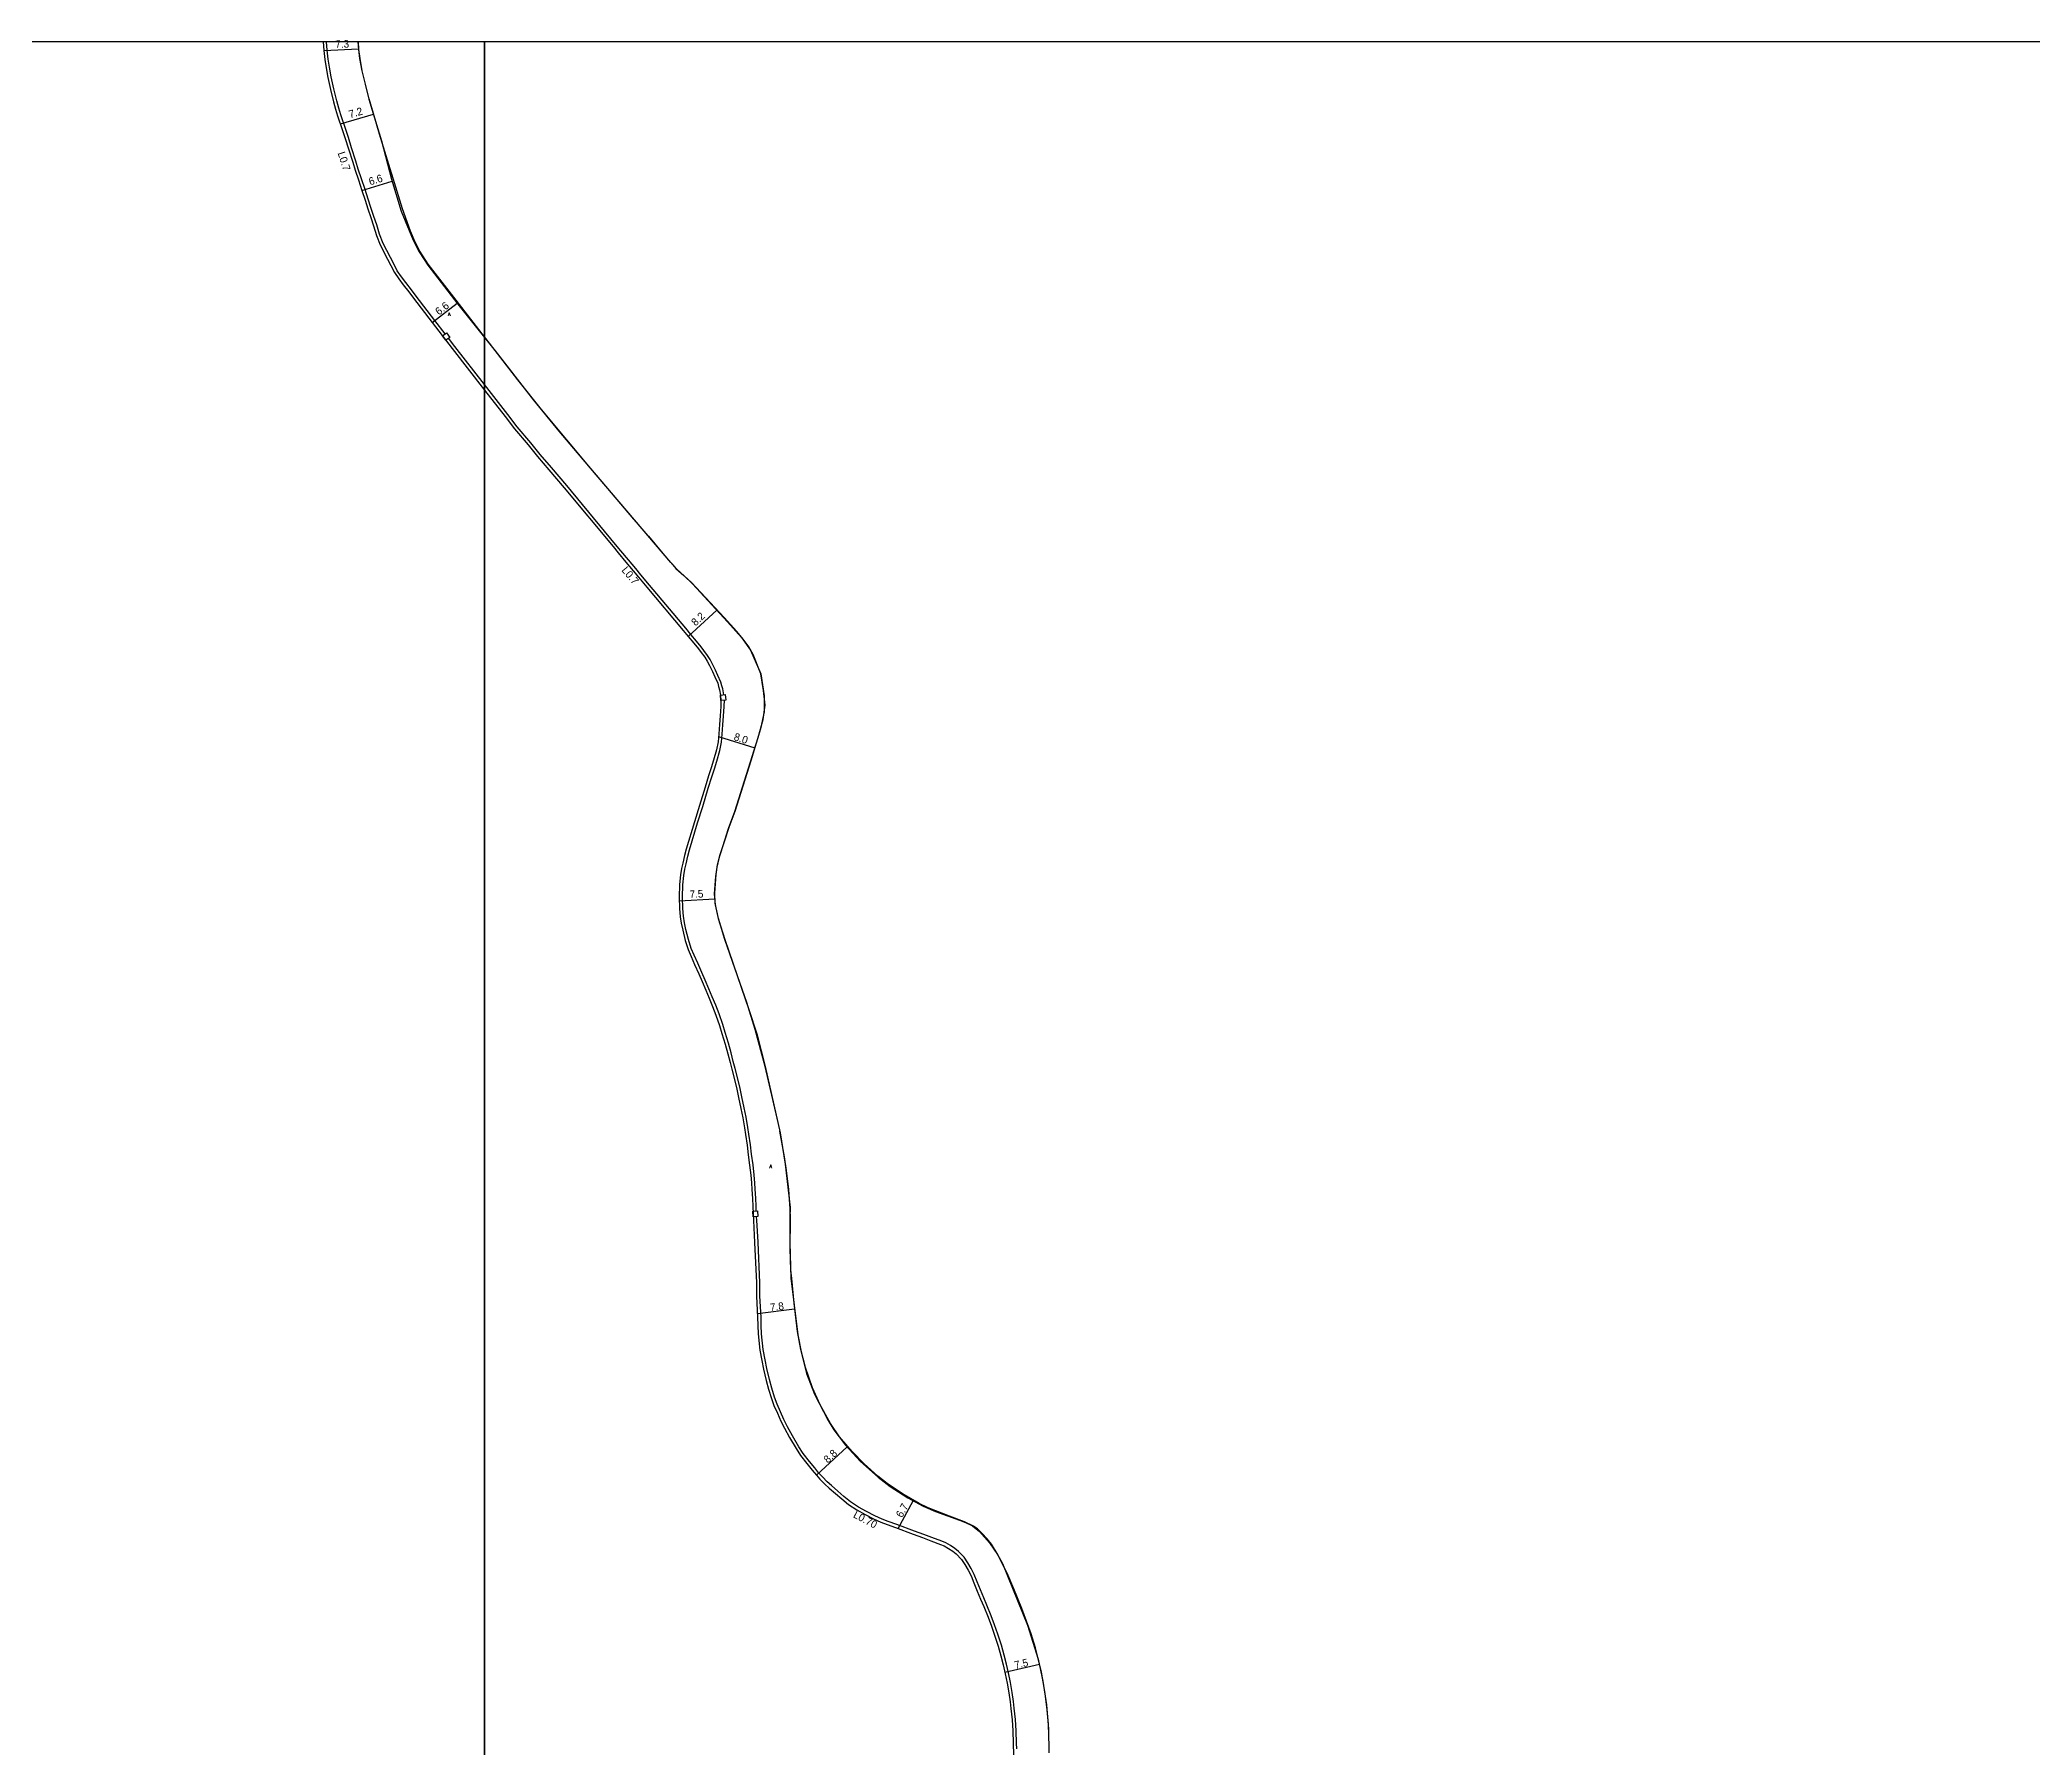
# Model space of a CAD drawing. Header units: metres. Extents: x -14400 to -12000, y -90000 to -87000.
# Drawn here: x -13693.4 to -13274.9, y -87358.2 to -86999.6 of the extents above; entities that cross this region are included whole.
import ezdxf

# ---------------------------------------------------------------- set-up
doc = ezdxf.new("R2010")
doc.units = ezdxf.units.M
doc.header["$LTSCALE"] = 2.5
for name, color, linetype in [('側溝・桝', 7, 'Continuous'), ('図郭', 7, 'Continuous'), ('幅員', 7, 'Continuous'), ('歩道・分離帯・安全施設', 7, 'Continuous'), ('舗装', 7, 'Continuous'), ('道路', 7, 'Continuous')]:
    doc.layers.add(name, color=color, linetype=linetype)
doc.styles.get("Standard").update_dxf_attribs({"font": ''})
doc.styles.add('YOKO_DECO', font='txt.shx', dxfattribs={"bigfont": 'extfont.shx'})
doc.styles.get('Standard').set_extended_font_data('@MS PGothic')

msp = doc.modelspace()

# ---------------------------------------------------------------- linework, layer by layer
at = {"layer": '側溝・桝'}
for points in [[(-13608.27, -87061.33), (-13610.43, -87058.54), (-13614.36, -87053.44), (-13615.38, -87052.1), (-13616.55, -87050.58), (-13617.46, -87049.36), (-13618.36, -87048.1), (-13619.1, -87046.66), (-13619.81, -87045.3), (-13621.29, -87042.33), (-13622.07, -87040.41), (-13622.68, -87038.46), (-13623.26, -87036.68), (-13623.88, -87034.82), (-13624.46, -87033.06), (-13625.12, -87031.03), (-13625.86, -87028.79), (-13626.54, -87026.71), (-13627.04, -87025.05), (-13627.95, -87022.27), (-13628.63, -87020.11), (-13629.18, -87018.38), (-13630.21, -87015.3), (-13630.65, -87013.95), (-13631.04, -87012.41), (-13631.7, -87009.87), (-13632.27, -87007.36), (-13632.62, -87005.33), (-13632.86, -87003.63), (-13633.07, -87001.76), (-13633.21, -87000)], [(-13600, -87072), (-13606.24, -87063.98), (-13607.56, -87062.26)], [(-13549.74, -87137.15), (-13549.95, -87135.93), (-13550.16, -87135.25), (-13550.36, -87134.51), (-13550.97, -87133.12), (-13551.48, -87132), (-13552.1, -87130.7), (-13552.63, -87129.76), (-13553.17, -87128.88), (-13553.94, -87127.87), (-13554.54, -87127.11), (-13555.48, -87125.9), (-13556.7, -87124.48), (-13557.76, -87123.2), (-13565.35, -87114.1), (-13567.15, -87111.98), (-13568.25, -87110.66), (-13569.78, -87108.82), (-13571.38, -87106.91), (-13572.48, -87105.58), (-13582.74, -87093.2), (-13585.97, -87089.41), (-13588.34, -87086.65), (-13590.31, -87084.21), (-13593.15, -87080.84), (-13595.11, -87078.29), (-13600, -87072)], [(-13542.92, -87245.57), (-13542.98, -87244.59), (-13543.05, -87242.94), (-13543.16, -87241.05), (-13543.25, -87239.67), (-13543.39, -87238.05), (-13543.61, -87235.91), (-13543.9, -87233.69), (-13544.17, -87231.69), (-13544.5, -87229.45), (-13544.69, -87228.04), (-13545.07, -87225.88), (-13545.46, -87223.92), (-13545.95, -87221.61), (-13546.33, -87219.86), (-13546.74, -87218.11), (-13547.38, -87215.66), (-13547.75, -87214.22), (-13548.22, -87212.4), (-13548.79, -87210.35), (-13549.45, -87208.13), (-13549.97, -87206.44), (-13550.74, -87204.21), (-13551.44, -87202.4), (-13552.16, -87200.61), (-13552.87, -87198.94), (-13553.68, -87197.11), (-13554.37, -87195.49), (-13555.24, -87193.53), (-13555.99, -87191.84), (-13556.61, -87190.45), (-13557.17, -87188.59), (-13557.7, -87186.47), (-13558.01, -87185.04), (-13558.21, -87183.7), (-13558.33, -87182.05), (-13558.42, -87179.69), (-13558.34, -87177.09), (-13558.13, -87175.1), (-13557.94, -87173.81), (-13557.68, -87172.66), (-13557.31, -87171.09), (-13556.99, -87169.75), (-13555.26, -87164.07), (-13554.19, -87160.62), (-13553.01, -87156.81), (-13552.27, -87154.37), (-13551.73, -87152.75), (-13551.23, -87151.08), (-13550.59, -87148.9), (-13550.23, -87147.12), (-13550.11, -87145.43), (-13549.95, -87143.44), (-13549.8, -87141.65), (-13549.66, -87139.63), (-13549.63, -87138.29)], [(-13488.21, -87358.59), (-13488.24, -87357.39), (-13488.31, -87354.78), (-13488.47, -87352.42), (-13488.71, -87350.07), (-13488.88, -87348.62), (-13489.16, -87346.74), (-13489.51, -87344.68), (-13489.95, -87342.65), (-13490.36, -87340.81), (-13490.84, -87338.89), (-13491.44, -87336.79), (-13492.19, -87334.52), (-13492.87, -87332.57), (-13493.57, -87330.64), (-13494.47, -87328.39), (-13495.15, -87326.86), (-13495.85, -87325.17), (-13496.55, -87323.49), (-13497.14, -87321.96), (-13497.81, -87320.74), (-13498.48, -87319.49), (-13499.26, -87318.34), (-13500.42, -87317.11), (-13501.19, -87316.53), (-13502.14, -87315.88), (-13503.12, -87315.33), (-13503.94, -87315), (-13506.03, -87314.2), (-13507.74, -87313.54), (-13509.7, -87312.86), (-13513.42, -87311.45), (-13515.21, -87310.83), (-13516.45, -87310.34), (-13518, -87309.62), (-13519.76, -87308.74), (-13521.46, -87307.81), (-13523.1, -87306.67), (-13524.51, -87305.55), (-13525.81, -87304.43), (-13527.14, -87303.3), (-13528.03, -87302.47), (-13529.03, -87301.42), (-13529.75, -87300.66), (-13530.64, -87299.59), (-13531.76, -87298.24), (-13533.06, -87296.55), (-13533.98, -87295.13), (-13535.33, -87292.84), (-13536.4, -87290.92), (-13537.11, -87289.44), (-13537.83, -87287.81), (-13538.55, -87286.22), (-13539.08, -87284.75), (-13539.65, -87282.86), (-13540.13, -87281.01), (-13540.71, -87278.68), (-13541.03, -87276.88), (-13541.46, -87274.7), (-13541.84, -87271.39), (-13541.88, -87269.66), (-13541.93, -87267.9), (-13542.15, -87263.49), (-13542.15, -87260.67), (-13542.56, -87252.16), (-13542.82, -87247.54), (-13542.86, -87246.8)]]:
    msp.add_lwpolyline(points, dxfattribs=at)
for points in [[(-13608.84, -87061.77), (-13608.03, -87061.14), (-13607.31, -87062.07), (-13608.12, -87062.69)], [(-13550.44, -87137.22), (-13549.43, -87137.12), (-13549.33, -87138.27), (-13550.34, -87138.36)], [(-13543.63, -87245.61), (-13542.64, -87245.56), (-13542.57, -87246.78), (-13543.57, -87246.83)]]:
    msp.add_lwpolyline(points, close=True, dxfattribs=at)
at = {"layer": '図郭'}
for points in [[(-14400, -87600), (-13600, -87600), (-13600, -87000), (-14400, -87000)], [(-13600, -87600), (-12800, -87600), (-12800, -87000), (-13600, -87000)]]:
    msp.add_lwpolyline(points, close=True, dxfattribs=at)
at = {"layer": '幅員'}
for points in [[(-13633.78, -87001.83), (-13626.51, -87001.46)], [(-13630.31, -87017.23), (-13623.37, -87015.17)], [(-13625.79, -87031.25), (-13619.46, -87029.29)], [(-13610.99, -87058.97), (-13605.74, -87054.9)], [(-13557.24, -87124.94), (-13551.24, -87119.36)], [(-13550.86, -87145.92), (-13543.22, -87148.31)], [(-13559.1, -87180.46), (-13551.6, -87180.04)], [(-13542.68, -87267.16), (-13534.9, -87266.19)], [(-13530.28, -87301.13), (-13523.8, -87295.17)], [(-13513.15, -87312.31), (-13509.93, -87306.47)], [(-13490.7, -87342.52), (-13483.41, -87340.78)]]:
    msp.add_lwpolyline(points, dxfattribs=at)
at = {"layer": '歩道・分離帯・安全施設'}
for points in [[(-13600, -87061.98), (-13606.49, -87053.65), (-13611.84, -87046.69), (-13613.6, -87043.95), (-13614.56, -87042.07), (-13615.56, -87039.8), (-13617.23, -87035.06), (-13622.06, -87019.38), (-13623.35, -87015.05), (-13624.26, -87011.99), (-13625.06, -87008.88), (-13625.75, -87006.06), (-13626.2, -87003.5), (-13626.46, -87001.62), (-13626.54, -87000)], [(-13538, -87228.59), (-13538.53, -87226.13), (-13541.04, -87215.25), (-13543.13, -87207.49), (-13544.93, -87201.84), (-13546.85, -87196.17), (-13549.51, -87188.59), (-13550.87, -87184.18), (-13551.55, -87180.91), (-13551.66, -87178.84), (-13551.38, -87174.89), (-13551.08, -87172.89), (-13550.57, -87170.93), (-13549.97, -87169.04), (-13548.73, -87165.28), (-13547.4, -87161.7), (-13542.54, -87146.14), (-13541.51, -87142.36), (-13541.05, -87139.37), (-13541.38, -87136.25), (-13541.94, -87132.75), (-13543.59, -87128.67), (-13544.52, -87127.12), (-13545.71, -87125.45), (-13547.02, -87123.9), (-13549.7, -87120.93), (-13556.54, -87113.56), (-13559.52, -87110.82), (-13560.89, -87109.35), (-13577.77, -87089.56), (-13588.02, -87077.26), (-13592.99, -87071.01), (-13598.98, -87063.29), (-13600, -87061.98)], [(-13481.39, -87358.14), (-13481.55, -87353.44), (-13481.8, -87350.42), (-13482.22, -87346.96), (-13483.01, -87342.46), (-13484.23, -87337.36), (-13485.2, -87334.41), (-13487.11, -87329.12), (-13488.8, -87325), (-13489.98, -87322.2), (-13492.1, -87317.88), (-13493.51, -87315.62), (-13494.44, -87314.48), (-13495.53, -87313.29), (-13496.43, -87312.37), (-13497.29, -87311.8), (-13499.18, -87310.88), (-13502.33, -87309.74), (-13506.78, -87308), (-13508.67, -87307.08), (-13511.89, -87305.22), (-13515.41, -87302.83), (-13517.37, -87301.3), (-13520.23, -87298.75), (-13522.76, -87296.15), (-13525.42, -87293.06), (-13527.3, -87290.28), (-13529.49, -87286.33), (-13531.09, -87282.77), (-13532.58, -87278.5), (-13533.55, -87274.69), (-13534.27, -87270.89), (-13534.95, -87265), (-13535.48, -87259.76), (-13535.64, -87257.94), (-13535.78, -87253.56), (-13535.75, -87247.2), (-13535.78, -87245.17), (-13535.94, -87243.15), (-13536.09, -87241.07), (-13536.57, -87237.12), (-13537, -87234.2), (-13537.95, -87228.82)]]:
    msp.add_lwpolyline(points, dxfattribs=at)
at = {"layer": '道路'}
for points in [[(-13633.92, -87000), (-13633.78, -87001.83), (-13633.56, -87003.72), (-13633.32, -87005.44), (-13632.96, -87007.5), (-13632.38, -87010.03), (-13631.72, -87012.59), (-13631.33, -87014.15), (-13630.88, -87015.52), (-13629.85, -87018.6), (-13629.3, -87020.32), (-13628.62, -87022.49), (-13627.72, -87025.26), (-13627.21, -87026.92), (-13626.53, -87029.01), (-13625.79, -87031.25), (-13625.13, -87033.28), (-13624.55, -87035.04), (-13623.93, -87036.9), (-13623.36, -87038.68), (-13622.74, -87040.65), (-13621.94, -87042.62), (-13620.44, -87045.62), (-13619.73, -87046.99), (-13618.96, -87048.47), (-13618.03, -87049.77), (-13617.12, -87051.01), (-13615.94, -87052.54), (-13614.92, -87053.87), (-13610.99, -87058.97), (-13606.8, -87064.41), (-13600, -87073.15)], [(-13626.59, -87000), (-13626.5, -87001.63), (-13626.25, -87003.51), (-13625.8, -87006.08), (-13625.11, -87008.9), (-13624.3, -87012.01), (-13623.4, -87015.07), (-13621.69, -87020.81), (-13619.6, -87028.83), (-13617.51, -87035.59), (-13614.99, -87041.66), (-13613.73, -87044.12), (-13611.96, -87046.88), (-13605.6, -87055.07), (-13600, -87062.12)], [(-13600, -87062.12), (-13597.77, -87064.92), (-13589.73, -87075.24), (-13584.44, -87081.75), (-13580.57, -87086.34), (-13575.4, -87092.44), (-13568.72, -87100.26), (-13565.59, -87103.85), (-13562.53, -87107.47), (-13560.44, -87109.89), (-13559.81, -87110.6), (-13558.14, -87112.09), (-13556.36, -87113.85), (-13548.94, -87121.84), (-13546.01, -87125.13), (-13544.11, -87127.82), (-13541.95, -87132.75), (-13541.28, -87137.36), (-13541.27, -87140.73), (-13542.06, -87144.32), (-13544.08, -87151.05), (-13547.4, -87161.7), (-13548.69, -87165.06), (-13550.7, -87171.25), (-13551.21, -87173.39), (-13551.48, -87175.35), (-13551.77, -87178.98), (-13551.54, -87181.28), (-13550.9, -87184.13), (-13549.56, -87188.56), (-13546.07, -87198.6), (-13544.48, -87203.25), (-13542.84, -87208.42), (-13541.09, -87215.26), (-13537.93, -87229.16), (-13536.85, -87235.78), (-13535.81, -87244.85), (-13535.86, -87246.99), (-13535.86, -87252.31), (-13535.7, -87259.72), (-13534.23, -87271.62), (-13533.48, -87275.22), (-13532.34, -87279.72), (-13530.72, -87284.06), (-13527.84, -87289.62), (-13526.6, -87291.6), (-13524.15, -87294.79), (-13521.01, -87298.2), (-13517.29, -87301.53), (-13514.83, -87303.5), (-13511.05, -87305.85), (-13507.85, -87307.62), (-13505.27, -87308.75), (-13500.26, -87310.57), (-13498.97, -87311.05), (-13497.53, -87311.78), (-13496, -87312.92), (-13493.96, -87315.35), (-13492.28, -87317.74), (-13491.19, -87319.68), (-13485.95, -87332.59), (-13483.71, -87339.73), (-13482.73, -87344.4), (-13481.96, -87349.37), (-13481.54, -87354.44), (-13481.46, -87359.42)], [(-13600, -87073.15), (-13595.67, -87078.73), (-13593.7, -87081.29), (-13590.86, -87084.66), (-13588.89, -87087.1), (-13586.51, -87089.88), (-13583.28, -87093.66), (-13573.02, -87106.03), (-13571.92, -87107.36), (-13570.33, -87109.27), (-13568.79, -87111.11), (-13567.69, -87112.44), (-13565.89, -87114.55), (-13558.3, -87123.65), (-13557.24, -87124.94), (-13556.03, -87126.35), (-13555.1, -87127.54), (-13554.5, -87128.3), (-13553.76, -87129.29), (-13553.24, -87130.12), (-13552.73, -87131.03), (-13552.12, -87132.3), (-13551.61, -87133.41), (-13551.03, -87134.75), (-13550.84, -87135.45), (-13550.64, -87136.1), (-13550.44, -87137.22), (-13550.34, -87138.36), (-13550.37, -87139.59), (-13550.51, -87141.6), (-13550.66, -87143.38), (-13550.82, -87145.38), (-13550.94, -87147.02), (-13551.28, -87148.73), (-13551.91, -87150.88), (-13552.4, -87152.54), (-13552.95, -87154.16), (-13553.69, -87156.6), (-13554.86, -87160.41), (-13555.94, -87163.86), (-13557.68, -87169.56), (-13558, -87170.92), (-13558.37, -87172.5), (-13558.64, -87173.69), (-13558.83, -87175.01), (-13559.05, -87177.04), (-13559.13, -87179.69), (-13559.04, -87182.08), (-13558.92, -87183.78), (-13558.71, -87185.17), (-13558.39, -87186.63), (-13557.86, -87188.78), (-13557.27, -87190.7), (-13556.64, -87192.13), (-13555.89, -87193.82), (-13555.02, -87195.78), (-13554.33, -87197.39), (-13553.52, -87199.23), (-13552.82, -87200.88), (-13552.1, -87202.66), (-13551.41, -87204.46), (-13550.65, -87206.66), (-13550.13, -87208.34), (-13549.47, -87210.55), (-13548.9, -87212.59), (-13548.44, -87214.4), (-13548.06, -87215.84), (-13547.43, -87218.28), (-13547.02, -87220.02), (-13546.64, -87221.76), (-13546.15, -87224.06), (-13545.77, -87226.01), (-13545.39, -87228.15), (-13545.2, -87229.55), (-13544.87, -87231.79), (-13544.61, -87233.78), (-13544.32, -87235.99), (-13544.1, -87238.11), (-13543.96, -87239.72), (-13543.87, -87241.09), (-13543.75, -87242.98), (-13543.68, -87244.63), (-13543.53, -87247.59), (-13543.27, -87252.19), (-13542.86, -87260.69), (-13542.86, -87263.51), (-13542.64, -87267.92), (-13542.59, -87269.68), (-13542.54, -87271.44), (-13542.16, -87274.81), (-13541.73, -87277.01), (-13541.4, -87278.83), (-13540.82, -87281.19), (-13540.33, -87283.06), (-13539.75, -87284.97), (-13539.21, -87286.49), (-13538.48, -87288.1), (-13537.75, -87289.74), (-13537.02, -87291.25), (-13535.94, -87293.19), (-13534.58, -87295.5), (-13533.64, -87296.96), (-13532.31, -87298.68), (-13531.19, -87300.04), (-13530.28, -87301.13), (-13529.55, -87301.91), (-13528.53, -87302.97), (-13527.61, -87303.83), (-13526.27, -87304.97), (-13524.96, -87306.09), (-13523.52, -87307.24), (-13521.83, -87308.41), (-13520.08, -87309.37), (-13518.31, -87310.26), (-13516.73, -87310.99), (-13515.46, -87311.5), (-13513.66, -87312.12), (-13509.94, -87313.53), (-13507.98, -87314.21), (-13506.28, -87314.87), (-13504.2, -87315.66), (-13503.43, -87315.97), (-13502.51, -87316.48), (-13501.6, -87317.1), (-13500.9, -87317.64), (-13499.82, -87318.79), (-13499.09, -87319.86), (-13498.43, -87321.08), (-13497.79, -87322.26), (-13497.21, -87323.75), (-13496.51, -87325.44), (-13495.8, -87327.14), (-13495.12, -87328.67), (-13494.23, -87330.9), (-13493.54, -87332.81), (-13492.86, -87334.74), (-13492.12, -87337), (-13491.52, -87339.07), (-13491.05, -87340.97), (-13490.64, -87342.81), (-13490.2, -87344.81), (-13489.86, -87346.85), (-13489.58, -87348.72), (-13489.41, -87350.15), (-13489.17, -87352.48), (-13489.02, -87354.81), (-13488.95, -87357.41), (-13488.88, -87359.88)]]:
    msp.add_lwpolyline(points, dxfattribs=at)

# ---------------------------------------------------------------- texts
at = {"layer": '側溝・桝'}
for s, rotation, p in [('L0.7', 288, (-13630.91, -87023.36)), ('L0.7', 310, (-13571.33, -87111.05)), ('L0.70', 332, (-13522.7, -87309.9))]:
    msp.add_text(s, height=1.6, rotation=rotation, dxfattribs=at).set_placement(p)
at = {"layer": '幅員'}
for s, rotation, p in [('7.3', 3, (-13631.34, -87001.33)), ('7.2', 16, (-13628.28, -87016.04)), ('6.6', 17, (-13624.06, -87030.16)), ('6.6', 38, (-13609.6, -87057.52)), ('8.2', 43, (-13555.69, -87122.82)), ('8.0', 342, (-13547.77, -87146.64)), ('7.5', 3, (-13556.9, -87179.89)), ('7.8', 7, (-13539.94, -87266.68)), ('8.8', 43, (-13527.89, -87298.69)), ('6.7', 61, (-13512.3, -87310.16)), ('7.5', 13, (-13488.5, -87341.83))]:
    msp.add_text(s, height=1.6, rotation=rotation, dxfattribs=at).set_placement(p)
at = {"layer": '舗装', "style": 'YOKO_DECO'}
for p in [(-13607.71, -87057.57, 335.01), (-13540.18, -87236.6, 332.3)]:
    msp.add_text('A', height=0.75, dxfattribs=at).set_placement(p)

doc.saveas('drawing.dxf')
